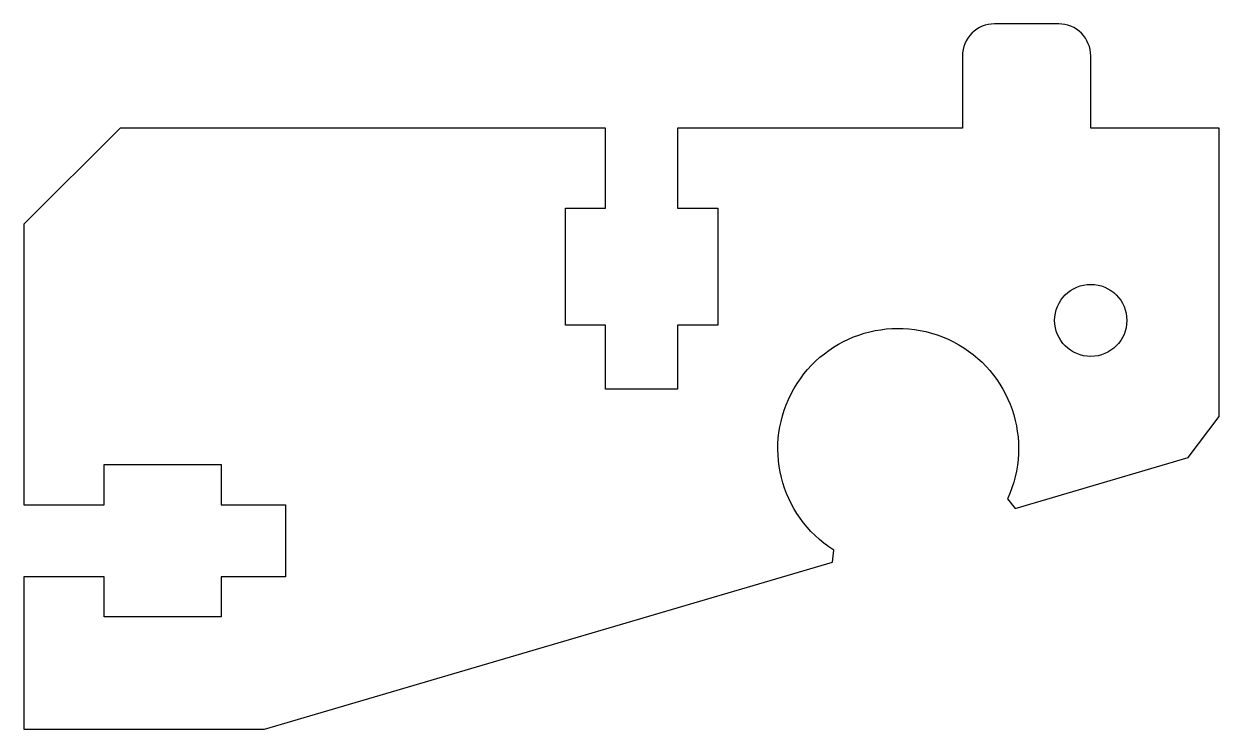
# Model space of a CAD drawing. Header units: millimetres. Extents: x 0 to 74.5, y -37.5 to 6.5.
import ezdxf

# ---------------------------------------------------------------- set-up
doc = ezdxf.new("R2010")
doc.units = ezdxf.units.MM

msp = doc.modelspace()

# ---------------------------------------------------------------- linework, layer by layer
msp.add_lwpolyline([(6, 0), (0, -6), (0, -23.5), (5, -23.5), (5, -21), (12.3, -21), (12.3, -23.5), (16.3, -23.5), (16.3, -28), (12.3, -28), (12.3, -30.5), (5, -30.5), (5, -28), (0, -28), (0, -37.5), (15, -37.5), (50.394, -27.09), (50.475, -26.329, -2.20231), (61.31, -23.142), (61.791, -23.738), (72.581, -20.564), (74.5, -18), (74.5, 0), (66.5, 0), (66.5, 4.5, 0.414214), (64.5, 6.5), (60.5, 6.5, 0.414214), (58.5, 4.5), (58.5, 0), (40.75, 0), (40.75, -5), (43.25, -5), (43.25, -12.3), (40.75, -12.3), (40.75, -16.3), (36.25, -16.3), (36.25, -12.3), (33.75, -12.3), (33.75, -5), (36.25, -5), (36.25, 0)], format="xyb", close=True)
msp.add_circle((66.5, -12), 2.25)

doc.saveas('drawing.dxf')
